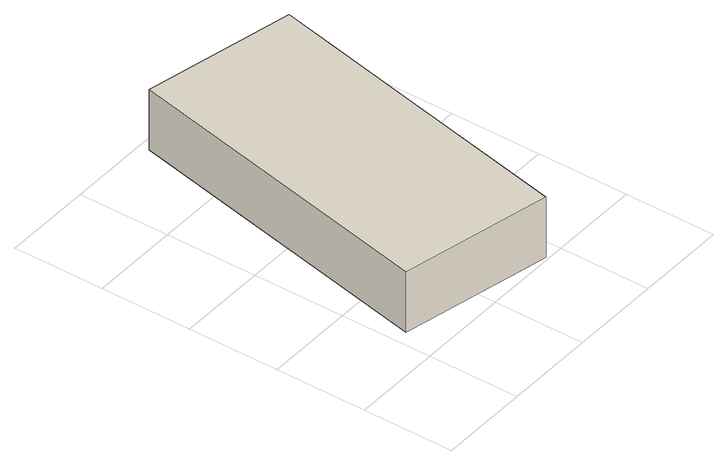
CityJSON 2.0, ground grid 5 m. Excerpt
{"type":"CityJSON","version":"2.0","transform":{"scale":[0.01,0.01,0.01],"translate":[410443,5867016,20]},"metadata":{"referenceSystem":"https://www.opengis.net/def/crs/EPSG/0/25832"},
"CityObjects":{
"building1":{"type":"Building","attributes":{"Gemeindeschluessel":"03454033","BezugspunktDach":"4000","AbsoluteHoehe":"20.036","MittlereTraufHoehe":"23.536","Firsthoehe":"23.536","function":"31001_2000","measuredHeight":3.5},"address":[{"country":"Germany","locality":"Lorup"}],"geometry":[{"type":"MultiSurface","lod":"1","boundaries":[[[0,1,2,3,4,5]],[[6,7,8,9,10,11]],[[6,11,5,4]],[[7,6,4,3]],[[8,7,3,2]],[[9,8,2,1]],[[10,9,1,0]],[[11,10,0,5]]]}]}
},
"vertices":[
[907,16,354],[1104,930,354],[1220,1466,354],[1286,1769,354],[456,1948,354],[78,195,354],[456,1948,4],[1286,1769,4],[1220,1466,4],[1104,930,4],[907,16,4],[78,195,4]
]}
